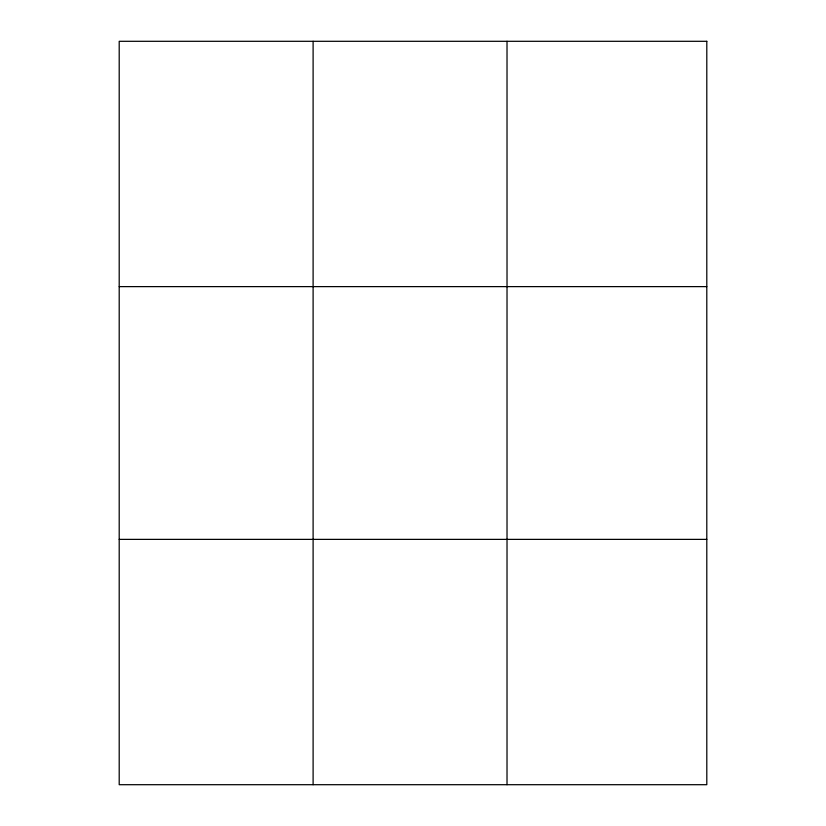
<?xml version="1.0" encoding="UTF-8"?>
<svg xmlns="http://www.w3.org/2000/svg" width="826" height="826" viewBox="0 0 826 826"><rect width="100%" height="100%" fill="white"/><g stroke="black" fill="none" stroke-linecap="round" stroke-linejoin="round"><path stroke-width="1.24" d="M313.106 41.3L313.106 784.7M507.019 41.3L507.019 784.7M119.202 286.622L706.798 286.622M119.202 539.378L706.798 539.378M706.798 41.3L706.798 784.7L119.202 784.7L119.202 41.3L706.798 41.3"/></g></svg>
